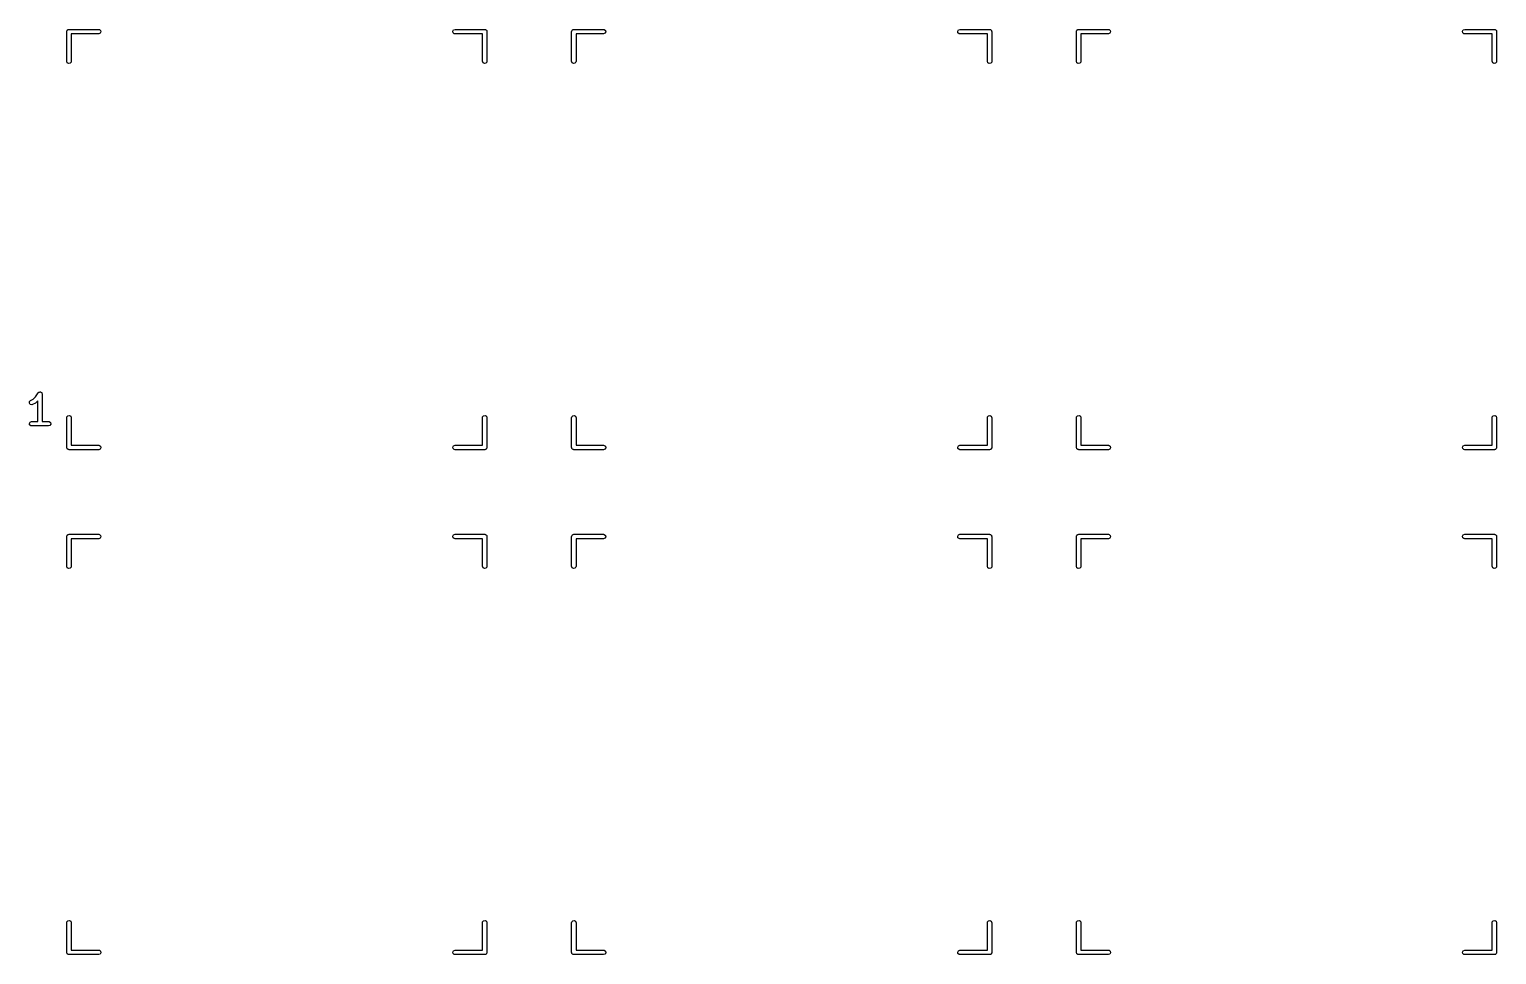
# Model space of a CAD drawing. Extents: x 2.98 to 10.9, y -3.21 to -0.64.
# Drawn here: x 4.942 to 6.888, y -1.868 to -0.642 of the extents above; entities that cross this region are included whole.
import ezdxf

# ---------------------------------------------------------------- set-up
doc = ezdxf.new("R2010")
doc.units = 0
doc.header["$MEASUREMENT"] = 0
doc.layers.add('BLACK', color=7, linetype='CONTINUOUS')

msp = doc.modelspace()

# ---------------------------------------------------------------- linework, layer by layer
at = {"layer": 'BLACK', "linetype": 'CONTINUOUS'}
for p, q in [((4.99436, -0.641994), (4.99508, -0.641732)), ((4.99508, -0.641732), (5.03445, -0.641732)), ((5.03445, -0.641732), (5.03546, -0.64191)), ((5.03546, -0.64191), (5.037, -0.643208)), ((5.50499, -0.642423), (5.50689, -0.641732)), ((5.50689, -0.641732), (5.54626, -0.641732)), ((5.54626, -0.641732), (5.54664, -0.641799)), ((5.54664, -0.641799), (5.54677, -0.641777)), ((5.54677, -0.641777), (5.54688, -0.641842)), ((5.54688, -0.641842), (5.54727, -0.64191)), ((5.54727, -0.64191), (5.54785, -0.642403)), ((5.66365, -0.641994), (5.66437, -0.641732)), ((5.66437, -0.641732), (5.70374, -0.641732)), ((5.70374, -0.641732), (5.70475, -0.64191)), ((5.70475, -0.64191), (5.70629, -0.643208)), ((6.17428, -0.642423), (6.17618, -0.641732)), ((6.17618, -0.641732), (6.21555, -0.641732)), ((6.21555, -0.641732), (6.21593, -0.641799)), ((6.21593, -0.641799), (6.21606, -0.641777)), ((6.21606, -0.641777), (6.21617, -0.641842)), ((6.21617, -0.641842), (6.21656, -0.64191)), ((6.21656, -0.64191), (6.21715, -0.642403)), ((6.33294, -0.641994), (6.33366, -0.641732)), ((6.33366, -0.641732), (6.37303, -0.641732)), ((6.37303, -0.641732), (6.37404, -0.64191)), ((6.37404, -0.64191), (6.37559, -0.643208)), ((6.84357, -0.642423), (6.84547, -0.641732)), ((6.84547, -0.641732), (6.88484, -0.641732)), ((6.88484, -0.641732), (6.88522, -0.641799)), ((6.88522, -0.641799), (6.88535, -0.641777)), ((6.88535, -0.641777), (6.88547, -0.641842)), ((6.88547, -0.641842), (6.88585, -0.64191)), ((6.88585, -0.64191), (6.88644, -0.642403)), ((4.99212, -0.644685), (4.99219, -0.644301)), ((4.99212, -0.684055), (4.99212, -0.644685)), ((4.99217, -0.644172), (4.99223, -0.644058)), ((4.99219, -0.644301), (4.99217, -0.644172)), ((4.99223, -0.644058), (4.9923, -0.643675)), ((4.9923, -0.643675), (4.99279, -0.643087)), ((4.99279, -0.643087), (4.99318, -0.642423)), ((4.99318, -0.642423), (4.99343, -0.642332)), ((4.99343, -0.642332), (4.9936, -0.642127)), ((4.9936, -0.642127), (4.99436, -0.641994)), ((5.03445, -0.647637), (4.99803, -0.647637)), ((4.99803, -0.647637), (4.99803, -0.684055)), ((5.03634, -0.646947), (5.03445, -0.647637)), ((5.03735, -0.645197), (5.03634, -0.646947)), ((5.037, -0.643208), (5.03735, -0.645197)), ((5.50398, -0.644172), (5.50499, -0.642423)), ((5.50433, -0.646161), (5.50398, -0.644172)), ((5.50588, -0.647459), (5.50433, -0.646161)), ((5.50689, -0.647637), (5.50588, -0.647459)), ((5.5433, -0.647637), (5.50689, -0.647637)), ((5.5433, -0.684055), (5.5433, -0.647637)), ((5.54785, -0.642403), (5.54852, -0.642787)), ((5.54852, -0.642787), (5.54861, -0.643037)), ((5.54861, -0.643037), (5.54881, -0.643208)), ((5.54881, -0.643208), (5.54895, -0.643964)), ((5.54895, -0.643964), (5.54921, -0.644685)), ((5.54921, -0.644685), (5.54921, -0.684055)), ((5.66141, -0.644685), (5.66148, -0.644301)), ((5.66141, -0.684055), (5.66141, -0.644685)), ((5.66146, -0.644172), (5.66152, -0.644058)), ((5.66148, -0.644301), (5.66146, -0.644172)), ((5.66152, -0.644058), (5.66159, -0.643675)), ((5.66159, -0.643675), (5.66209, -0.643087)), ((5.66209, -0.643087), (5.66247, -0.642423)), ((5.66247, -0.642423), (5.66272, -0.642332)), ((5.66272, -0.642332), (5.66289, -0.642127)), ((5.66289, -0.642127), (5.66365, -0.641994)), ((5.70374, -0.647637), (5.66732, -0.647637)), ((5.66732, -0.647637), (5.66732, -0.684055)), ((5.70564, -0.646947), (5.70374, -0.647637)), ((5.70665, -0.645197), (5.70564, -0.646947)), ((5.70629, -0.643208), (5.70665, -0.645197)), ((6.17327, -0.644172), (6.17428, -0.642423)), ((6.17362, -0.646161), (6.17327, -0.644172)), ((6.17517, -0.647459), (6.17362, -0.646161)), ((6.17618, -0.647637), (6.17517, -0.647459)), ((6.2126, -0.647637), (6.17618, -0.647637)), ((6.2126, -0.684055), (6.2126, -0.647637)), ((6.21715, -0.642403), (6.21781, -0.642787)), ((6.21781, -0.642787), (6.2179, -0.643037)), ((6.2179, -0.643037), (6.21811, -0.643208)), ((6.21811, -0.643208), (6.21824, -0.643964)), ((6.21824, -0.643964), (6.2185, -0.644685)), ((6.2185, -0.644685), (6.2185, -0.684055)), ((6.33071, -0.644685), (6.33077, -0.644301)), ((6.33071, -0.684055), (6.33071, -0.644685)), ((6.33075, -0.644172), (6.33082, -0.644058)), ((6.33077, -0.644301), (6.33075, -0.644172)), ((6.33082, -0.644058), (6.33088, -0.643675)), ((6.33088, -0.643675), (6.33138, -0.643087)), ((6.33138, -0.643087), (6.33176, -0.642423)), ((6.33176, -0.642423), (6.33201, -0.642332)), ((6.33201, -0.642332), (6.33218, -0.642127)), ((6.33218, -0.642127), (6.33294, -0.641994)), ((6.37303, -0.647637), (6.33661, -0.647637)), ((6.33661, -0.647637), (6.33661, -0.684055)), ((6.37493, -0.646947), (6.37303, -0.647637)), ((6.37594, -0.645197), (6.37493, -0.646947)), ((6.37559, -0.643208), (6.37594, -0.645197)), ((6.84256, -0.644172), (6.84357, -0.642423)), ((6.84291, -0.646161), (6.84256, -0.644172)), ((6.84446, -0.647459), (6.84291, -0.646161)), ((6.84547, -0.647637), (6.84446, -0.647459)), ((6.88189, -0.647637), (6.84547, -0.647637)), ((6.88189, -0.684055), (6.88189, -0.647637)), ((6.88644, -0.642403), (6.8871, -0.642787)), ((6.8871, -0.642787), (6.88719, -0.643037)), ((6.88719, -0.643037), (6.8874, -0.643208)), ((6.8874, -0.643208), (6.88753, -0.643964)), ((6.88753, -0.643964), (6.88779, -0.644685)), ((6.88779, -0.644685), (6.88779, -0.684055)), ((4.99281, -0.685953), (4.99212, -0.684055)), ((4.99456, -0.686963), (4.99281, -0.685953)), ((4.99655, -0.686612), (4.99456, -0.686963)), ((4.99785, -0.685065), (4.99655, -0.686612)), ((4.99803, -0.684055), (4.99785, -0.685065)), ((5.544, -0.685953), (5.5433, -0.684055)), ((5.54574, -0.686963), (5.544, -0.685953)), ((5.54773, -0.686612), (5.54574, -0.686963)), ((5.54903, -0.685065), (5.54773, -0.686612)), ((5.54921, -0.684055), (5.54903, -0.685065)), ((5.66211, -0.685953), (5.66141, -0.684055)), ((5.66385, -0.686963), (5.66211, -0.685953)), ((5.66584, -0.686612), (5.66385, -0.686963)), ((5.66714, -0.685065), (5.66584, -0.686612)), ((5.66732, -0.684055), (5.66714, -0.685065)), ((6.21329, -0.685953), (6.2126, -0.684055)), ((6.21504, -0.686963), (6.21329, -0.685953)), ((6.21702, -0.686612), (6.21504, -0.686963)), ((6.21832, -0.685065), (6.21702, -0.686612)), ((6.2185, -0.684055), (6.21832, -0.685065)), ((6.3314, -0.685953), (6.33071, -0.684055)), ((6.33315, -0.686963), (6.3314, -0.685953)), ((6.33513, -0.686612), (6.33315, -0.686963)), ((6.33643, -0.685065), (6.33513, -0.686612)), ((6.33661, -0.684055), (6.33643, -0.685065)), ((6.88258, -0.685953), (6.88189, -0.684055)), ((6.88433, -0.686963), (6.88258, -0.685953)), ((6.88632, -0.686612), (6.88433, -0.686963)), ((6.88761, -0.685065), (6.88632, -0.686612)), ((6.88779, -0.684055), (6.88761, -0.685065)), ((4.9506, -1.12884), (4.95419, -1.12346)), ((4.95419, -1.12346), (4.9549, -1.12271)), ((4.9549, -1.12271), (4.95506, -1.12267)), ((4.95506, -1.12267), (4.95517, -1.12254)), ((4.95517, -1.12254), (4.95601, -1.12239)), ((4.95601, -1.12239), (4.95683, -1.12215)), ((4.95683, -1.12215), (4.95699, -1.12221)), ((4.95699, -1.12221), (4.95716, -1.12219)), ((4.95716, -1.12219), (4.9579, -1.12261)), ((4.9579, -1.12261), (4.95868, -1.12296)), ((4.95868, -1.12296), (4.95876, -1.12311)), ((4.95876, -1.12311), (4.95891, -1.1232)), ((4.95891, -1.1232), (4.9592, -1.124)), ((4.9592, -1.124), (4.95958, -1.12477)), ((4.95958, -1.12477), (4.95954, -1.12493)), ((4.95954, -1.12493), (4.9596, -1.12509)), ((4.9596, -1.12509), (4.9596, -1.16151)), ((4.94256, -1.13718), (4.94269, -1.13517)), ((4.94377, -1.13881), (4.94256, -1.13718)), ((4.94269, -1.13517), (4.94407, -1.1337)), ((4.94573, -1.13928), (4.94377, -1.13881)), ((4.94407, -1.1337), (4.9474, -1.13204)), ((4.94672, -1.13898), (4.94573, -1.13928)), ((4.95047, -1.13711), (4.94672, -1.13898)), ((4.9474, -1.13204), (4.9506, -1.12884)), ((4.95051, -1.13706), (4.95047, -1.13711)), ((4.95123, -1.13655), (4.95051, -1.13706)), ((4.95369, -1.1341), (4.95123, -1.13655)), ((4.95369, -1.16151), (4.95369, -1.1341)), ((4.94249, -1.16395), (4.9435, -1.1622)), ((4.94284, -1.16594), (4.94249, -1.16395)), ((4.94439, -1.16724), (4.94284, -1.16594)), ((4.9435, -1.1622), (4.9454, -1.16151)), ((4.9454, -1.16151), (4.95369, -1.16151)), ((4.9596, -1.16151), (4.96789, -1.16151)), ((4.96789, -1.16151), (4.9689, -1.16169)), ((4.96979, -1.16673), (4.96789, -1.16742)), ((4.9689, -1.16169), (4.97045, -1.16299)), ((4.9708, -1.16498), (4.96979, -1.16673)), ((4.97045, -1.16299), (4.9708, -1.16498)), ((4.99212, -1.1565), (4.9923, -1.15549)), ((4.99212, -1.19587), (4.99212, -1.1565)), ((4.9923, -1.15549), (4.9936, -1.15394)), ((4.9936, -1.15394), (4.99559, -1.15359)), ((4.99559, -1.15359), (4.99734, -1.1546)), ((4.99734, -1.1546), (4.99803, -1.1565)), ((4.99803, -1.1565), (4.99803, -1.19291)), ((5.5433, -1.1565), (5.54348, -1.15549)), ((5.5433, -1.19291), (5.5433, -1.1565)), ((5.54348, -1.15549), (5.54478, -1.15394)), ((5.54478, -1.15394), (5.54677, -1.15359)), ((5.54677, -1.15359), (5.54852, -1.1546)), ((5.54852, -1.1546), (5.54921, -1.1565)), ((5.54921, -1.1565), (5.54921, -1.19587)), ((5.66141, -1.1565), (5.66159, -1.15549)), ((5.66141, -1.19587), (5.66141, -1.1565)), ((5.66159, -1.15549), (5.66289, -1.15394)), ((5.66289, -1.15394), (5.66488, -1.15359)), ((5.66488, -1.15359), (5.66663, -1.1546)), ((5.66663, -1.1546), (5.66732, -1.1565)), ((5.66732, -1.1565), (5.66732, -1.19291)), ((6.2126, -1.1565), (6.21277, -1.15549)), ((6.2126, -1.19291), (6.2126, -1.1565)), ((6.21277, -1.15549), (6.21407, -1.15394)), ((6.21407, -1.15394), (6.21606, -1.15359)), ((6.21606, -1.15359), (6.21781, -1.1546)), ((6.21781, -1.1546), (6.2185, -1.1565)), ((6.2185, -1.1565), (6.2185, -1.19587)), ((6.33071, -1.1565), (6.33088, -1.15549)), ((6.33071, -1.19587), (6.33071, -1.1565)), ((6.33088, -1.15549), (6.33218, -1.15394)), ((6.33218, -1.15394), (6.33417, -1.15359)), ((6.33417, -1.15359), (6.33592, -1.1546)), ((6.33592, -1.1546), (6.33661, -1.1565)), ((6.33661, -1.1565), (6.33661, -1.19291)), ((6.88189, -1.1565), (6.88206, -1.15549)), ((6.88189, -1.19291), (6.88189, -1.1565)), ((6.88206, -1.15549), (6.88336, -1.15394)), ((6.88336, -1.15394), (6.88535, -1.15359)), ((6.88535, -1.15359), (6.8871, -1.1546)), ((6.8871, -1.1546), (6.88779, -1.1565)), ((6.88779, -1.1565), (6.88779, -1.19587)), ((4.9454, -1.16742), (4.94439, -1.16724)), ((4.96789, -1.16742), (4.9454, -1.16742)), ((4.99239, -1.19659), (4.99212, -1.19587)), ((4.99252, -1.19734), (4.99239, -1.19659)), ((4.99272, -1.19751), (4.99252, -1.19734)), ((4.99281, -1.19776), (4.99272, -1.19751)), ((4.99348, -1.19815), (4.99281, -1.19776)), ((4.99407, -1.19864), (4.99348, -1.19815)), ((4.99445, -1.19871), (4.99407, -1.19864)), ((4.99456, -1.19877), (4.99445, -1.19871)), ((4.99469, -1.19875), (4.99456, -1.19877)), ((4.99508, -1.19882), (4.99469, -1.19875)), ((5.03445, -1.19882), (4.99508, -1.19882)), ((4.99803, -1.19291), (5.03445, -1.19291)), ((5.03445, -1.19291), (5.03546, -1.19309)), ((5.03634, -1.19813), (5.03445, -1.19882)), ((5.03546, -1.19309), (5.037, -1.19439)), ((5.03735, -1.19638), (5.03634, -1.19813)), ((5.037, -1.19439), (5.03735, -1.19638)), ((5.50398, -1.19535), (5.50499, -1.1936)), ((5.50433, -1.19734), (5.50398, -1.19535)), ((5.50588, -1.19864), (5.50433, -1.19734)), ((5.50499, -1.1936), (5.50689, -1.19291)), ((5.50689, -1.19882), (5.50588, -1.19864)), ((5.50689, -1.19291), (5.5433, -1.19291)), ((5.54626, -1.19882), (5.50689, -1.19882)), ((5.54698, -1.19856), (5.54626, -1.19882)), ((5.54773, -1.19842), (5.54698, -1.19856)), ((5.54791, -1.19822), (5.54773, -1.19842)), ((5.54816, -1.19813), (5.54791, -1.19822)), ((5.54854, -1.19746), (5.54816, -1.19813)), ((5.54903, -1.19688), (5.54854, -1.19746)), ((5.5491, -1.19649), (5.54903, -1.19688)), ((5.54917, -1.19638), (5.5491, -1.19649)), ((5.54921, -1.19587), (5.54914, -1.19625)), ((5.54914, -1.19625), (5.54917, -1.19638)), ((5.66168, -1.19659), (5.66141, -1.19587)), ((5.66181, -1.19734), (5.66168, -1.19659)), ((5.66201, -1.19751), (5.66181, -1.19734)), ((5.66211, -1.19776), (5.66201, -1.19751)), ((5.66277, -1.19815), (5.66211, -1.19776)), ((5.66336, -1.19864), (5.66277, -1.19815)), ((5.66374, -1.19871), (5.66336, -1.19864)), ((5.66385, -1.19877), (5.66374, -1.19871)), ((5.66398, -1.19875), (5.66385, -1.19877)), ((5.66437, -1.19882), (5.66398, -1.19875)), ((5.70374, -1.19882), (5.66437, -1.19882)), ((5.66732, -1.19291), (5.70374, -1.19291)), ((5.70374, -1.19291), (5.70475, -1.19309)), ((5.70564, -1.19813), (5.70374, -1.19882)), ((5.70475, -1.19309), (5.70629, -1.19439)), ((5.70665, -1.19638), (5.70564, -1.19813)), ((5.70629, -1.19439), (5.70665, -1.19638)), ((6.17327, -1.19535), (6.17428, -1.1936)), ((6.17362, -1.19734), (6.17327, -1.19535)), ((6.17517, -1.19864), (6.17362, -1.19734)), ((6.17428, -1.1936), (6.17618, -1.19291)), ((6.17618, -1.19882), (6.17517, -1.19864)), ((6.17618, -1.19291), (6.2126, -1.19291)), ((6.21555, -1.19882), (6.17618, -1.19882)), ((6.21627, -1.19856), (6.21555, -1.19882)), ((6.21702, -1.19842), (6.21627, -1.19856)), ((6.2172, -1.19822), (6.21702, -1.19842)), ((6.21745, -1.19813), (6.2172, -1.19822)), ((6.21783, -1.19746), (6.21745, -1.19813)), ((6.21832, -1.19688), (6.21783, -1.19746)), ((6.21839, -1.19649), (6.21832, -1.19688)), ((6.21846, -1.19638), (6.21839, -1.19649)), ((6.2185, -1.19587), (6.21843, -1.19625)), ((6.21843, -1.19625), (6.21846, -1.19638)), ((6.33097, -1.19659), (6.33071, -1.19587)), ((6.3311, -1.19734), (6.33097, -1.19659)), ((6.33131, -1.19751), (6.3311, -1.19734)), ((6.3314, -1.19776), (6.33131, -1.19751)), ((6.33206, -1.19815), (6.3314, -1.19776)), ((6.33265, -1.19864), (6.33206, -1.19815)), ((6.33303, -1.19871), (6.33265, -1.19864)), ((6.33315, -1.19877), (6.33303, -1.19871)), ((6.33327, -1.19875), (6.33315, -1.19877)), ((6.33366, -1.19882), (6.33327, -1.19875)), ((6.37303, -1.19882), (6.33366, -1.19882)), ((6.33661, -1.19291), (6.37303, -1.19291)), ((6.37303, -1.19291), (6.37404, -1.19309)), ((6.37493, -1.19813), (6.37303, -1.19882)), ((6.37404, -1.19309), (6.37559, -1.19439)), ((6.37594, -1.19638), (6.37493, -1.19813)), ((6.37559, -1.19439), (6.37594, -1.19638)), ((6.84256, -1.19535), (6.84357, -1.1936)), ((6.84291, -1.19734), (6.84256, -1.19535)), ((6.84446, -1.19864), (6.84291, -1.19734)), ((6.84357, -1.1936), (6.84547, -1.19291)), ((6.84547, -1.19882), (6.84446, -1.19864)), ((6.84547, -1.19291), (6.88189, -1.19291)), ((6.88484, -1.19882), (6.84547, -1.19882)), ((6.88556, -1.19856), (6.88484, -1.19882)), ((6.88632, -1.19842), (6.88556, -1.19856)), ((6.88649, -1.19822), (6.88632, -1.19842)), ((6.88674, -1.19813), (6.88649, -1.19822)), ((6.88712, -1.19746), (6.88674, -1.19813)), ((6.88761, -1.19688), (6.88712, -1.19746)), ((6.88768, -1.19649), (6.88761, -1.19688)), ((6.88775, -1.19638), (6.88768, -1.19649)), ((6.88779, -1.19587), (6.88772, -1.19625)), ((6.88772, -1.19625), (6.88775, -1.19638)), ((4.99212, -1.31398), (4.99219, -1.31359)), ((4.99212, -1.35335), (4.99212, -1.31398)), ((4.99217, -1.31346), (4.99223, -1.31335)), ((4.99219, -1.31359), (4.99217, -1.31346)), ((4.99223, -1.31335), (4.9923, -1.31297)), ((4.9923, -1.31297), (4.99279, -1.31238)), ((4.99279, -1.31238), (4.99318, -1.31171)), ((4.99318, -1.31171), (4.99343, -1.31162)), ((4.99343, -1.31162), (4.9936, -1.31142)), ((4.9936, -1.31142), (4.99436, -1.31129)), ((4.99436, -1.31129), (4.99508, -1.31102)), ((4.99508, -1.31102), (5.03445, -1.31102)), ((5.03445, -1.31693), (4.99803, -1.31693)), ((4.99803, -1.31693), (4.99803, -1.35335)), ((5.03445, -1.31102), (5.03546, -1.3112)), ((5.03634, -1.31624), (5.03445, -1.31693)), ((5.03546, -1.3112), (5.037, -1.3125)), ((5.03735, -1.31449), (5.03634, -1.31624)), ((5.037, -1.3125), (5.03735, -1.31449)), ((5.50398, -1.31346), (5.50499, -1.31171)), ((5.50433, -1.31545), (5.50398, -1.31346)), ((5.50588, -1.31675), (5.50433, -1.31545)), ((5.50499, -1.31171), (5.50689, -1.31102)), ((5.50689, -1.31693), (5.50588, -1.31675)), ((5.50689, -1.31102), (5.54626, -1.31102)), ((5.5433, -1.31693), (5.50689, -1.31693)), ((5.5433, -1.35335), (5.5433, -1.31693)), ((5.54626, -1.31102), (5.54664, -1.31109)), ((5.54664, -1.31109), (5.54677, -1.31107)), ((5.54677, -1.31107), (5.54688, -1.31113)), ((5.54688, -1.31113), (5.54727, -1.3112)), ((5.54727, -1.3112), (5.54785, -1.31169)), ((5.54785, -1.31169), (5.54852, -1.31208)), ((5.54852, -1.31208), (5.54861, -1.31233)), ((5.54861, -1.31233), (5.54881, -1.3125)), ((5.54881, -1.3125), (5.54895, -1.31325)), ((5.54895, -1.31325), (5.54921, -1.31398)), ((5.54921, -1.31398), (5.54921, -1.35335)), ((5.66141, -1.31398), (5.66148, -1.31359)), ((5.66141, -1.35335), (5.66141, -1.31398)), ((5.66146, -1.31346), (5.66152, -1.31335)), ((5.66148, -1.31359), (5.66146, -1.31346)), ((5.66152, -1.31335), (5.66159, -1.31297)), ((5.66159, -1.31297), (5.66209, -1.31238)), ((5.66209, -1.31238), (5.66247, -1.31171)), ((5.66247, -1.31171), (5.66272, -1.31162)), ((5.66272, -1.31162), (5.66289, -1.31142)), ((5.66289, -1.31142), (5.66365, -1.31129)), ((5.66365, -1.31129), (5.66437, -1.31102)), ((5.66437, -1.31102), (5.70374, -1.31102)), ((5.70374, -1.31693), (5.66732, -1.31693)), ((5.66732, -1.31693), (5.66732, -1.35335)), ((5.70374, -1.31102), (5.70475, -1.3112)), ((5.70564, -1.31624), (5.70374, -1.31693)), ((5.70475, -1.3112), (5.70629, -1.3125)), ((5.70665, -1.31449), (5.70564, -1.31624)), ((5.70629, -1.3125), (5.70665, -1.31449)), ((6.17327, -1.31346), (6.17428, -1.31171)), ((6.17362, -1.31545), (6.17327, -1.31346)), ((6.17517, -1.31675), (6.17362, -1.31545)), ((6.17428, -1.31171), (6.17618, -1.31102)), ((6.17618, -1.31693), (6.17517, -1.31675)), ((6.17618, -1.31102), (6.21555, -1.31102)), ((6.2126, -1.31693), (6.17618, -1.31693)), ((6.2126, -1.35335), (6.2126, -1.31693)), ((6.21555, -1.31102), (6.21593, -1.31109)), ((6.21593, -1.31109), (6.21606, -1.31107)), ((6.21606, -1.31107), (6.21617, -1.31113)), ((6.21617, -1.31113), (6.21656, -1.3112)), ((6.21656, -1.3112), (6.21715, -1.31169)), ((6.21715, -1.31169), (6.21781, -1.31208)), ((6.21781, -1.31208), (6.2179, -1.31233)), ((6.2179, -1.31233), (6.21811, -1.3125)), ((6.21811, -1.3125), (6.21824, -1.31325)), ((6.21824, -1.31325), (6.2185, -1.31398)), ((6.2185, -1.31398), (6.2185, -1.35335)), ((6.33071, -1.31398), (6.33077, -1.31359)), ((6.33071, -1.35335), (6.33071, -1.31398)), ((6.33075, -1.31346), (6.33082, -1.31335)), ((6.33077, -1.31359), (6.33075, -1.31346)), ((6.33082, -1.31335), (6.33088, -1.31297)), ((6.33088, -1.31297), (6.33138, -1.31238)), ((6.33138, -1.31238), (6.33176, -1.31171)), ((6.33176, -1.31171), (6.33201, -1.31162)), ((6.33201, -1.31162), (6.33218, -1.31142)), ((6.33218, -1.31142), (6.33294, -1.31129)), ((6.33294, -1.31129), (6.33366, -1.31102)), ((6.33366, -1.31102), (6.37303, -1.31102)), ((6.37303, -1.31693), (6.33661, -1.31693)), ((6.33661, -1.31693), (6.33661, -1.35335)), ((6.37303, -1.31102), (6.37404, -1.3112)), ((6.37493, -1.31624), (6.37303, -1.31693)), ((6.37404, -1.3112), (6.37559, -1.3125)), ((6.37594, -1.31449), (6.37493, -1.31624)), ((6.37559, -1.3125), (6.37594, -1.31449)), ((6.84256, -1.31346), (6.84357, -1.31171)), ((6.84291, -1.31545), (6.84256, -1.31346)), ((6.84446, -1.31675), (6.84291, -1.31545)), ((6.84357, -1.31171), (6.84547, -1.31102)), ((6.84547, -1.31693), (6.84446, -1.31675)), ((6.84547, -1.31102), (6.88484, -1.31102)), ((6.88189, -1.31693), (6.84547, -1.31693)), ((6.88189, -1.35335), (6.88189, -1.31693)), ((6.88484, -1.31102), (6.88522, -1.31109)), ((6.88522, -1.31109), (6.88535, -1.31107)), ((6.88535, -1.31107), (6.88547, -1.31113)), ((6.88547, -1.31113), (6.88585, -1.3112)), ((6.88585, -1.3112), (6.88644, -1.31169)), ((6.88644, -1.31169), (6.8871, -1.31208)), ((6.8871, -1.31208), (6.88719, -1.31233)), ((6.88719, -1.31233), (6.8874, -1.3125)), ((6.8874, -1.3125), (6.88753, -1.31325)), ((6.88753, -1.31325), (6.88779, -1.31398)), ((6.88779, -1.31398), (6.88779, -1.35335)), ((4.99281, -1.35524), (4.99212, -1.35335)), ((4.99456, -1.35625), (4.99281, -1.35524)), ((4.99655, -1.3559), (4.99456, -1.35625)), ((4.99785, -1.35436), (4.99655, -1.3559)), ((4.99803, -1.35335), (4.99785, -1.35436)), ((5.544, -1.35524), (5.5433, -1.35335)), ((5.54574, -1.35625), (5.544, -1.35524)), ((5.54773, -1.3559), (5.54574, -1.35625)), ((5.54903, -1.35436), (5.54773, -1.3559)), ((5.54921, -1.35335), (5.54903, -1.35436)), ((5.66211, -1.35524), (5.66141, -1.35335)), ((5.66385, -1.35625), (5.66211, -1.35524)), ((5.66584, -1.3559), (5.66385, -1.35625)), ((5.66714, -1.35436), (5.66584, -1.3559)), ((5.66732, -1.35335), (5.66714, -1.35436)), ((6.21329, -1.35524), (6.2126, -1.35335)), ((6.21504, -1.35625), (6.21329, -1.35524)), ((6.21702, -1.3559), (6.21504, -1.35625)), ((6.21832, -1.35436), (6.21702, -1.3559)), ((6.2185, -1.35335), (6.21832, -1.35436)), ((6.3314, -1.35524), (6.33071, -1.35335)), ((6.33315, -1.35625), (6.3314, -1.35524)), ((6.33513, -1.3559), (6.33315, -1.35625)), ((6.33643, -1.35436), (6.33513, -1.3559)), ((6.33661, -1.35335), (6.33643, -1.35436)), ((6.88258, -1.35524), (6.88189, -1.35335)), ((6.88433, -1.35625), (6.88258, -1.35524)), ((6.88632, -1.3559), (6.88433, -1.35625)), ((6.88761, -1.35436), (6.88632, -1.3559)), ((6.88779, -1.35335), (6.88761, -1.35436)), ((4.99212, -1.82579), (4.9923, -1.82478)), ((4.99212, -1.86516), (4.99212, -1.82579)), ((4.9923, -1.82478), (4.9936, -1.82323)), ((4.9936, -1.82323), (4.99559, -1.82288)), ((4.99559, -1.82288), (4.99734, -1.82389)), ((4.99734, -1.82389), (4.99803, -1.82579)), ((4.99803, -1.82579), (4.99803, -1.8622)), ((5.5433, -1.82579), (5.54348, -1.82478)), ((5.5433, -1.8622), (5.5433, -1.82579)), ((5.54348, -1.82478), (5.54478, -1.82323)), ((5.54478, -1.82323), (5.54677, -1.82288)), ((5.54677, -1.82288), (5.54852, -1.82389)), ((5.54852, -1.82389), (5.54921, -1.82579)), ((5.54921, -1.82579), (5.54921, -1.86516)), ((5.66141, -1.82579), (5.66159, -1.82478)), ((5.66141, -1.86516), (5.66141, -1.82579)), ((5.66159, -1.82478), (5.66289, -1.82323)), ((5.66289, -1.82323), (5.66488, -1.82288)), ((5.66488, -1.82288), (5.66663, -1.82389)), ((5.66663, -1.82389), (5.66732, -1.82579)), ((5.66732, -1.82579), (5.66732, -1.8622)), ((6.2126, -1.82579), (6.21277, -1.82478)), ((6.2126, -1.8622), (6.2126, -1.82579)), ((6.21277, -1.82478), (6.21407, -1.82323)), ((6.21407, -1.82323), (6.21606, -1.82288)), ((6.21606, -1.82288), (6.21781, -1.82389)), ((6.21781, -1.82389), (6.2185, -1.82579)), ((6.2185, -1.82579), (6.2185, -1.86516)), ((6.33071, -1.82579), (6.33088, -1.82478)), ((6.33071, -1.86516), (6.33071, -1.82579)), ((6.33088, -1.82478), (6.33218, -1.82323)), ((6.33218, -1.82323), (6.33417, -1.82288)), ((6.33417, -1.82288), (6.33592, -1.82389)), ((6.33592, -1.82389), (6.33661, -1.82579)), ((6.33661, -1.82579), (6.33661, -1.8622)), ((6.88189, -1.82579), (6.88206, -1.82478)), ((6.88189, -1.8622), (6.88189, -1.82579)), ((6.88206, -1.82478), (6.88336, -1.82323)), ((6.88336, -1.82323), (6.88535, -1.82288)), ((6.88535, -1.82288), (6.8871, -1.82389)), ((6.8871, -1.82389), (6.88779, -1.82579)), ((6.88779, -1.82579), (6.88779, -1.86516)), ((4.99239, -1.86588), (4.99212, -1.86516)), ((4.99252, -1.86663), (4.99239, -1.86588)), ((4.99272, -1.8668), (4.99252, -1.86663)), ((4.99281, -1.86705), (4.99272, -1.8668)), ((4.99348, -1.86744), (4.99281, -1.86705)), ((4.99407, -1.86793), (4.99348, -1.86744)), ((4.99803, -1.8622), (5.03445, -1.8622)), ((5.03445, -1.8622), (5.03546, -1.86238)), ((5.03634, -1.86742), (5.03445, -1.86811)), ((5.03546, -1.86238), (5.037, -1.86368)), ((5.03735, -1.86567), (5.03634, -1.86742)), ((5.037, -1.86368), (5.03735, -1.86567)), ((5.50398, -1.86464), (5.50499, -1.86289)), ((5.50433, -1.86663), (5.50398, -1.86464)), ((5.50588, -1.86793), (5.50433, -1.86663)), ((5.50499, -1.86289), (5.50689, -1.8622)), ((5.50689, -1.8622), (5.5433, -1.8622)), ((5.54816, -1.86742), (5.54791, -1.86751)), ((5.54854, -1.86675), (5.54816, -1.86742)), ((5.54903, -1.86617), (5.54854, -1.86675)), ((5.5491, -1.86578), (5.54903, -1.86617)), ((5.54917, -1.86567), (5.5491, -1.86578)), ((5.54921, -1.86516), (5.54914, -1.86554)), ((5.54914, -1.86554), (5.54917, -1.86567)), ((5.66168, -1.86588), (5.66141, -1.86516)), ((5.66181, -1.86663), (5.66168, -1.86588)), ((5.66201, -1.8668), (5.66181, -1.86663)), ((5.66211, -1.86705), (5.66201, -1.8668)), ((5.66277, -1.86744), (5.66211, -1.86705)), ((5.66336, -1.86793), (5.66277, -1.86744)), ((5.66732, -1.8622), (5.70374, -1.8622)), ((5.70374, -1.8622), (5.70475, -1.86238)), ((5.70564, -1.86742), (5.70374, -1.86811)), ((5.70475, -1.86238), (5.70629, -1.86368)), ((5.70665, -1.86567), (5.70564, -1.86742)), ((5.70629, -1.86368), (5.70665, -1.86567)), ((6.17327, -1.86464), (6.17428, -1.86289)), ((6.17362, -1.86663), (6.17327, -1.86464)), ((6.17517, -1.86793), (6.17362, -1.86663)), ((6.17428, -1.86289), (6.17618, -1.8622)), ((6.17618, -1.8622), (6.2126, -1.8622)), ((6.21745, -1.86742), (6.2172, -1.86751)), ((6.21783, -1.86675), (6.21745, -1.86742)), ((6.21832, -1.86617), (6.21783, -1.86675)), ((6.21839, -1.86578), (6.21832, -1.86617)), ((6.21846, -1.86567), (6.21839, -1.86578)), ((6.2185, -1.86516), (6.21843, -1.86554)), ((6.21843, -1.86554), (6.21846, -1.86567)), ((6.33097, -1.86588), (6.33071, -1.86516)), ((6.3311, -1.86663), (6.33097, -1.86588)), ((6.33131, -1.8668), (6.3311, -1.86663)), ((6.3314, -1.86705), (6.33131, -1.8668)), ((6.33206, -1.86744), (6.3314, -1.86705)), ((6.33265, -1.86793), (6.33206, -1.86744)), ((6.33661, -1.8622), (6.37303, -1.8622)), ((6.37303, -1.8622), (6.37404, -1.86238)), ((6.37493, -1.86742), (6.37303, -1.86811)), ((6.37404, -1.86238), (6.37559, -1.86368)), ((6.37594, -1.86567), (6.37493, -1.86742)), ((6.37559, -1.86368), (6.37594, -1.86567)), ((6.84256, -1.86464), (6.84357, -1.86289)), ((6.84291, -1.86663), (6.84256, -1.86464)), ((6.84446, -1.86793), (6.84291, -1.86663)), ((6.84357, -1.86289), (6.84547, -1.8622)), ((6.84547, -1.8622), (6.88189, -1.8622)), ((6.88674, -1.86742), (6.88649, -1.86751)), ((6.88712, -1.86675), (6.88674, -1.86742)), ((6.88761, -1.86617), (6.88712, -1.86675)), ((6.88768, -1.86578), (6.88761, -1.86617)), ((6.88775, -1.86567), (6.88768, -1.86578)), ((6.88779, -1.86516), (6.88772, -1.86554)), ((6.88772, -1.86554), (6.88775, -1.86567)), ((4.99445, -1.868), (4.99407, -1.86793)), ((4.99456, -1.86806), (4.99445, -1.868)), ((4.99469, -1.86804), (4.99456, -1.86806)), ((4.99508, -1.86811), (4.99469, -1.86804)), ((5.03445, -1.86811), (4.99508, -1.86811)), ((5.50689, -1.86811), (5.50588, -1.86793)), ((5.54626, -1.86811), (5.50689, -1.86811)), ((5.54698, -1.86785), (5.54626, -1.86811)), ((5.54773, -1.86771), (5.54698, -1.86785)), ((5.54791, -1.86751), (5.54773, -1.86771)), ((5.66374, -1.868), (5.66336, -1.86793)), ((5.66385, -1.86806), (5.66374, -1.868)), ((5.66398, -1.86804), (5.66385, -1.86806)), ((5.66437, -1.86811), (5.66398, -1.86804)), ((5.70374, -1.86811), (5.66437, -1.86811)), ((6.17618, -1.86811), (6.17517, -1.86793)), ((6.21555, -1.86811), (6.17618, -1.86811)), ((6.21627, -1.86785), (6.21555, -1.86811)), ((6.21702, -1.86771), (6.21627, -1.86785)), ((6.2172, -1.86751), (6.21702, -1.86771)), ((6.33303, -1.868), (6.33265, -1.86793)), ((6.33315, -1.86806), (6.33303, -1.868)), ((6.33327, -1.86804), (6.33315, -1.86806)), ((6.33366, -1.86811), (6.33327, -1.86804)), ((6.37303, -1.86811), (6.33366, -1.86811)), ((6.84547, -1.86811), (6.84446, -1.86793)), ((6.88484, -1.86811), (6.84547, -1.86811)), ((6.88556, -1.86785), (6.88484, -1.86811)), ((6.88632, -1.86771), (6.88556, -1.86785)), ((6.88649, -1.86751), (6.88632, -1.86771))]:
    msp.add_line(p, q, dxfattribs=at)

doc.saveas('drawing.dxf')
